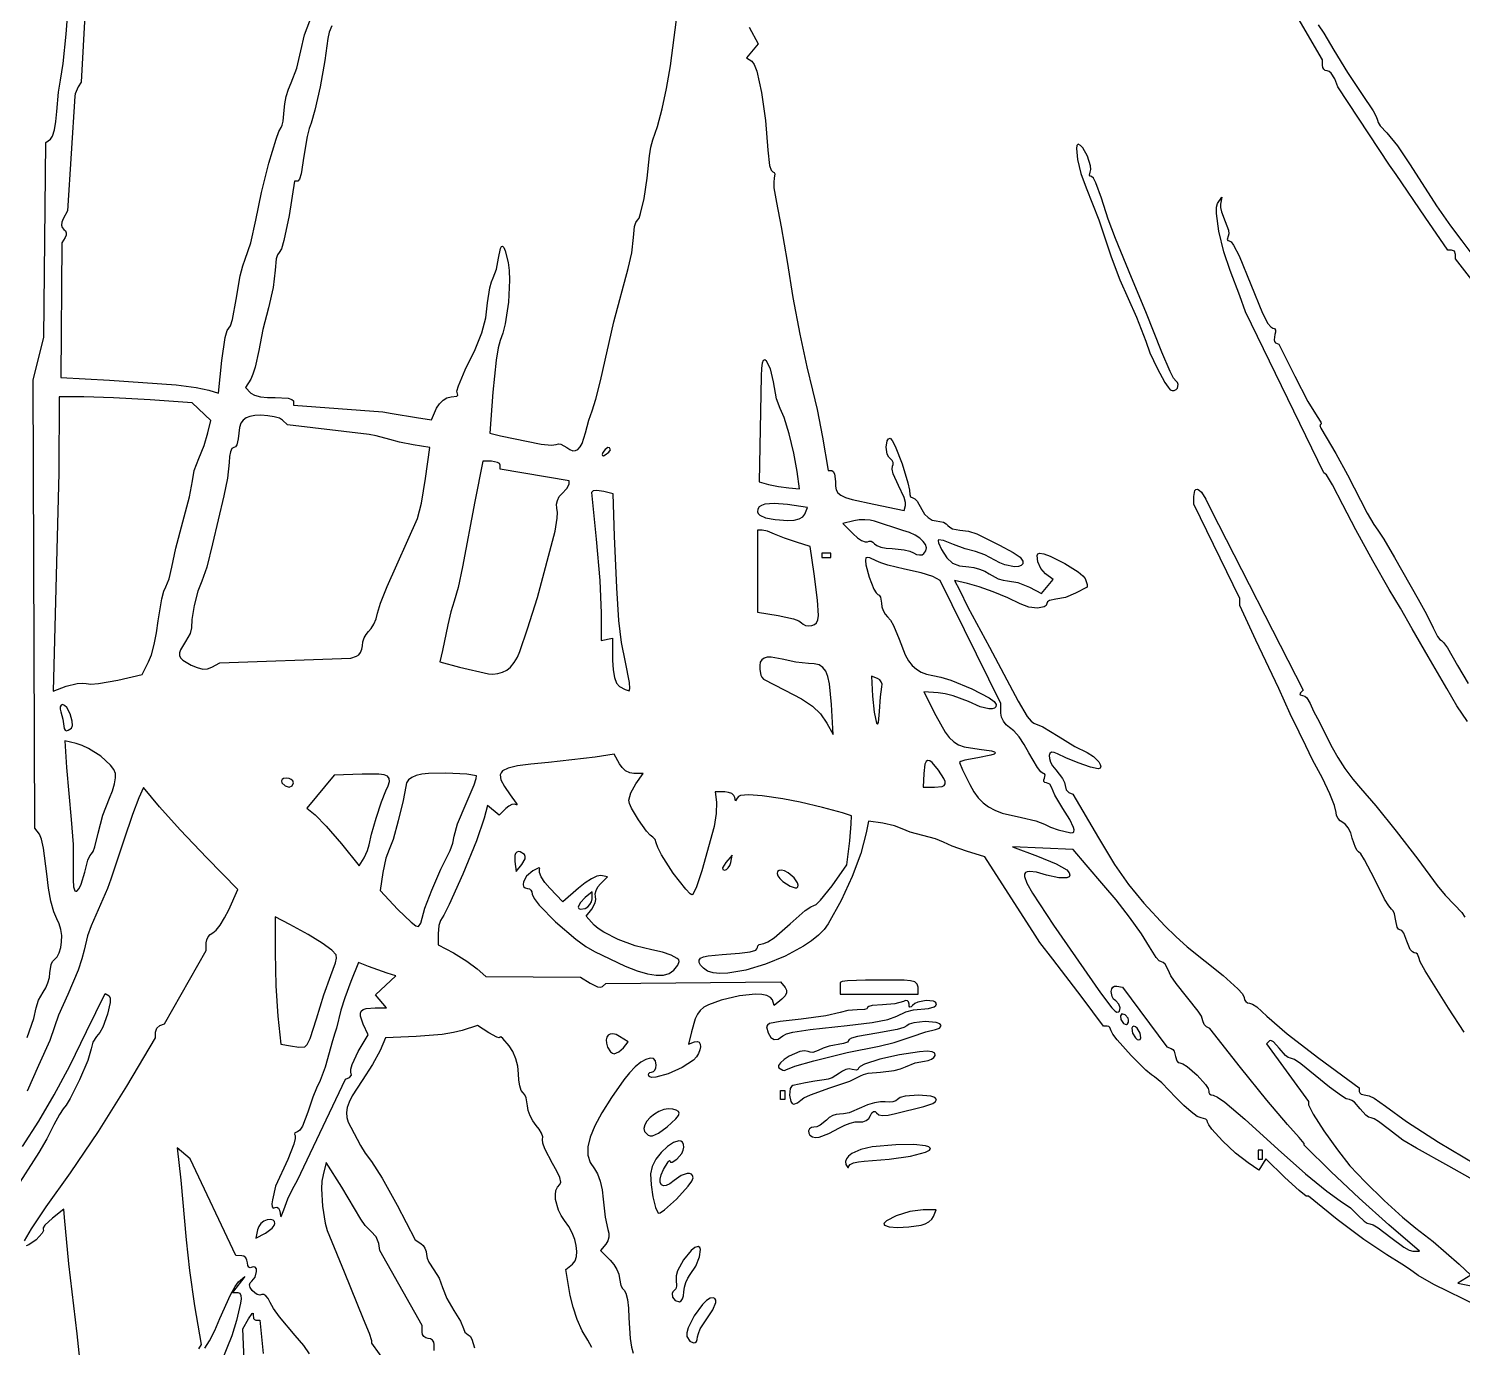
# Model space of a CAD drawing. Extents: x 49.4 to 149.4, y 52.5 to 152.5.
# Drawn here: x 86.07 to 101.08, y 102.34 to 116.15 of the extents above; entities that cross this region are included whole.
import ezdxf

# ---------------------------------------------------------------- set-up
doc = ezdxf.new("R2010")
doc.units = 0
doc.layers.add('LAYER_1', color=7, linetype='CONTINUOUS')

msp = doc.modelspace()

# ---------------------------------------------------------------- linework, layer by layer
at = {"layer": 'LAYER_1'}
for points in [[(86.677, 116.732), (86.614, 115.586), (86.584, 115.538), (86.551, 115.466), (86.547, 115.442), (86.471, 114.239), (86.427, 114.158), (86.412, 114.122), (86.408, 114.09), (86.415, 114.065), (86.433, 114.046), (86.449, 114.03), (86.457, 114.009), (86.457, 113.985), (86.448, 113.961), (86.414, 113.906), (86.403, 112.495), (86.91, 112.467), (87.61, 112.417), (87.818, 112.391), (87.953, 112.362), (88.054, 112.332), (88.088, 112.672), (88.124, 112.913), (88.144, 112.986), (88.162, 113.013), (88.18, 113.036), (88.201, 113.101), (88.237, 113.313), (88.279, 113.561), (88.306, 113.664), (88.333, 113.734), (88.391, 113.904), (88.444, 114.143), (88.504, 114.433), (88.581, 114.739), (88.655, 114.989), (88.686, 115.071), (88.708, 115.112), (88.721, 115.137), (88.731, 115.179), (88.741, 115.293), (88.747, 115.362), (88.763, 115.439), (88.786, 115.515), (88.814, 115.58), (88.874, 115.736), (88.916, 115.917), (88.954, 116.082), (89.008, 116.231)], [(101.74, 112.796), (101.006, 113.737), (101.006, 113.784), (100.994, 113.817), (100.965, 113.83), (100.924, 113.83), (100.689, 114.174), (100.384, 114.619), (100.315, 114.72), (99.773, 115.538), (99.742, 115.622), (99.705, 115.682), (99.683, 115.7), (99.661, 115.706), (99.642, 115.711), (99.626, 115.723), (99.615, 115.742), (99.611, 115.764), (99.611, 115.822), (99.077, 116.74)], [(86.05, 105.583), (86.118, 105.781), (86.145, 105.895), (86.167, 105.973), (86.217, 106.059), (86.245, 106.104), (86.267, 106.157), (86.282, 106.212), (86.288, 106.261), (86.301, 106.346), (86.315, 106.378), (86.332, 106.397), (86.363, 106.426), (86.386, 106.47), (86.402, 106.525), (86.41, 106.586), (86.411, 106.651), (86.403, 106.714), (86.386, 106.773), (86.361, 106.824), (86.328, 106.898), (86.297, 107.01), (86.272, 107.147), (86.255, 107.296), (86.22, 107.564), (86.199, 107.66), (86.177, 107.712), (86.128, 107.775), (86.112, 112.471), (86.224, 112.912), (86.244, 114.957), (86.294, 114.989), (86.315, 115.021), (86.334, 115.087), (86.349, 115.176), (86.359, 115.279), (86.376, 115.483), (86.398, 115.61), (86.427, 115.783), (86.459, 116.089), (86.483, 116.413)], [(89.24, 116.178), (89.212, 116.113), (89.196, 116.044), (89.165, 115.815), (89.116, 115.54), (89.063, 115.296), (89.022, 115.159), (89.001, 115.104), (88.98, 115.02), (88.947, 114.811), (88.918, 114.628), (88.901, 114.572), (88.885, 114.552), (88.85, 114.552), (88.792, 114.192), (88.738, 113.93), (88.711, 113.843), (88.689, 113.804), (88.672, 113.781), (88.658, 113.739), (88.645, 113.62), (88.624, 113.439), (88.576, 113.226), (88.518, 112.997), (88.476, 112.778), (88.438, 112.604), (88.414, 112.53), (88.39, 112.479), (88.335, 112.39), (88.393, 112.331), (88.431, 112.309), (88.491, 112.293), (88.565, 112.284), (88.645, 112.284), (88.781, 112.278), (88.822, 112.266), (88.837, 112.25), (88.837, 112.204), (89.775, 112.135), (89.871, 112.118), (90.125, 112.077), (90.283, 112.052), (90.337, 112.172), (90.366, 112.22), (90.404, 112.258), (90.445, 112.282), (90.488, 112.291), (90.547, 112.3), (90.558, 112.31), (90.554, 112.322), (90.55, 112.352), (90.565, 112.409), (90.637, 112.575), (90.741, 112.789), (90.81, 112.964), (90.851, 113.12), (90.871, 113.277), (90.893, 113.434), (90.91, 113.497), (90.928, 113.54), (90.963, 113.629), (90.986, 113.744), (91.005, 113.845), (91.016, 113.867), (91.028, 113.871), (91.041, 113.856), (91.055, 113.822), (91.086, 113.698), (91.097, 113.615), (91.101, 113.514), (91.088, 113.284), (91.054, 113.057), (91.03, 112.959), (91.002, 112.881), (90.982, 112.805), (90.96, 112.678), (90.924, 112.342), (90.893, 111.911), (91.007, 111.885), (91.433, 111.797), (91.54, 111.786), (91.59, 111.793), (91.612, 111.799), (91.639, 111.795), (91.699, 111.762), (91.732, 111.739), (91.763, 111.728), (91.791, 111.729), (91.816, 111.742), (91.839, 111.767), (91.86, 111.805), (91.894, 111.917), (91.929, 112.048), (91.965, 112.145), (92.005, 112.268), (92.051, 112.46), (92.194, 113.077), (92.344, 113.638), (92.381, 113.802), (92.397, 113.96), (92.41, 114.076), (92.424, 114.118), (92.441, 114.141), (92.457, 114.164), (92.473, 114.212), (92.509, 114.369), (92.541, 114.581), (92.565, 114.816), (92.579, 114.906), (92.602, 114.985), (92.65, 115.125), (92.698, 115.308), (92.744, 115.522), (92.785, 115.757), (92.849, 116.245)], [(93.609, 116.163), (93.702, 115.989), (93.581, 115.843), (93.639, 115.808), (93.663, 115.773), (93.688, 115.703), (93.737, 115.479), (93.78, 115.186), (93.805, 114.877), (93.824, 114.715), (93.84, 114.666), (93.857, 114.648), (93.871, 114.643), (93.878, 114.629), (93.872, 114.582), (93.866, 114.541), (93.868, 114.48), (93.894, 114.329), (93.946, 114.071), (94.006, 113.71), (94.068, 113.334), (94.14, 112.947), (94.213, 112.605), (94.274, 112.363), (94.322, 112.159), (94.377, 111.87), (94.436, 111.522), (94.475, 111.522), (94.489, 111.512), (94.502, 111.487), (94.513, 111.404), (94.514, 111.355), (94.521, 111.317), (94.538, 111.286), (94.569, 111.261), (94.618, 111.239), (94.689, 111.218), (94.915, 111.167), (95.231, 111.101), (95.248, 111.154), (95.248, 111.187), (95.234, 111.238), (95.174, 111.363), (95.118, 111.486), (95.107, 111.535), (95.111, 111.565), (95.118, 111.585), (95.117, 111.606), (95.108, 111.626), (95.091, 111.641), (95.071, 111.662), (95.056, 111.691), (95.043, 111.764), (95.053, 111.83), (95.067, 111.851), (95.087, 111.858), (95.108, 111.836), (95.139, 111.777), (95.211, 111.592), (95.272, 111.392), (95.289, 111.316), (95.291, 111.269), (95.297, 111.244), (95.323, 111.233), (95.343, 111.224), (95.367, 111.198), (95.418, 111.113), (95.447, 111.065), (95.484, 111.027), (95.526, 111.002), (95.567, 110.993), (95.643, 110.978), (95.672, 110.963), (95.691, 110.944), (95.71, 110.926), (95.74, 110.91), (95.815, 110.896), (95.906, 110.885), (95.993, 110.856), (96.231, 110.739), (96.374, 110.663), (96.446, 110.612), (96.474, 110.572), (96.474, 110.545), (96.458, 110.526), (96.428, 110.515), (96.387, 110.513), (96.287, 110.532), (96.233, 110.553), (96.181, 110.582), (96.077, 110.638), (95.978, 110.671), (95.872, 110.7), (95.748, 110.745), (95.643, 110.786), (95.593, 110.793), (95.587, 110.783), (95.591, 110.763), (95.625, 110.692), (95.679, 110.605), (95.738, 110.55), (95.811, 110.521), (95.908, 110.511), (95.962, 110.504), (96.02, 110.488), (96.076, 110.465), (96.121, 110.438), (96.216, 110.388), (96.268, 110.373), (96.314, 110.367), (96.422, 110.347), (96.543, 110.299), (96.672, 110.231), (96.794, 110.378), (96.712, 110.438), (96.664, 110.494), (96.633, 110.566), (96.625, 110.629), (96.633, 110.649), (96.649, 110.656), (96.696, 110.647), (96.76, 110.623), (96.914, 110.547), (97.056, 110.459), (97.104, 110.419), (97.129, 110.389), (97.147, 110.328), (97.147, 110.3), (97.027, 110.235), (96.922, 110.192), (96.822, 110.175), (96.754, 110.161), (96.733, 110.145), (96.725, 110.127), (96.718, 110.107), (96.698, 110.092), (96.629, 110.08), (96.538, 110.09), (96.448, 110.123), (96.317, 110.186), (96.165, 110.249), (96.017, 110.303), (95.895, 110.338), (95.761, 110.37), (95.81, 110.272), (95.9, 110.091), (96.125, 109.67), (96.425, 109.105), (96.522, 108.943), (96.562, 108.894), (96.591, 108.876), (96.686, 108.835), (96.846, 108.737), (97.021, 108.629), (97.149, 108.566), (97.216, 108.527), (97.269, 108.47), (97.285, 108.441), (97.291, 108.418), (97.285, 108.402), (97.265, 108.396), (97.185, 108.415), (97.056, 108.459), (96.924, 108.511), (96.837, 108.553), (96.802, 108.569), (96.776, 108.57), (96.759, 108.558), (96.752, 108.535), (96.753, 108.504), (96.765, 108.467), (96.787, 108.427), (96.819, 108.387), (96.889, 108.295), (96.91, 108.253), (96.918, 108.222), (96.93, 108.175), (96.958, 108.147), (96.999, 108.131), (97.267, 107.673), (97.435, 107.395), (97.581, 107.185), (97.743, 106.988), (97.963, 106.753), (98.077, 106.639), (98.195, 106.532), (98.572, 106.231), (98.727, 106.094), (98.774, 106.039), (98.792, 106.002), (98.797, 105.979), (98.81, 105.96), (98.828, 105.947), (98.85, 105.942), (98.881, 105.931), (98.926, 105.903), (99.03, 105.808), (99.242, 105.622), (99.575, 105.365), (99.996, 105.056), (99.996, 105.018), (100.002, 105.003), (100.016, 104.991), (100.065, 104.98), (100.102, 104.971), (100.154, 104.946), (100.272, 104.863), (100.491, 104.704), (100.829, 104.488), (101.215, 104.257)], [(99.566, 116.187), (99.625, 116.1), (99.731, 115.923), (99.876, 115.688), (100.029, 115.46), (100.142, 115.289), (100.176, 115.227), (100.189, 115.191), (100.196, 115.166), (100.217, 115.132), (100.286, 115.056), (100.398, 114.922), (100.529, 114.723), (100.805, 114.294), (100.953, 114.082), (101.07, 113.927), (101.27, 113.662)], [(101.132, 108.891), (101.021, 109.056), (100.914, 109.237), (100.718, 109.574), (100.552, 109.862), (100.43, 110.079), (100.31, 110.276), (100.139, 110.576), (99.962, 110.899), (99.826, 111.161), (99.718, 111.372), (99.655, 111.474), (99.626, 111.498), (98.808, 113.181), (98.748, 113.349), (98.646, 113.614), (98.579, 113.81), (98.528, 114.027), (98.502, 114.213), (98.503, 114.279), (98.513, 114.318), (98.557, 114.384), (98.545, 114.311), (98.545, 114.275), (98.554, 114.228), (98.594, 114.13), (98.628, 114.039), (98.631, 114.001), (98.625, 113.974), (98.616, 113.94), (98.622, 113.93), (98.635, 113.927), (98.655, 113.914), (98.682, 113.881), (98.739, 113.77), (98.864, 113.47), (98.985, 113.169), (99.042, 113.059), (99.07, 113.025), (99.093, 113.013), (99.11, 113.007), (99.119, 112.992), (99.121, 112.97), (99.114, 112.944), (99.105, 112.89), (99.11, 112.871), (99.121, 112.859), (99.155, 112.844), (99.322, 112.508), (99.46, 112.245), (99.558, 112.087), (99.596, 112.027), (99.6, 112.009), (99.592, 112.003), (99.585, 111.992), (99.594, 111.964), (99.65, 111.87), (99.754, 111.699), (99.873, 111.474), (100.079, 111.075), (100.15, 110.954), (100.193, 110.896), (100.255, 110.802), (100.366, 110.608), (100.615, 110.175), (100.703, 110.017), (100.771, 109.874), (100.818, 109.781), (100.84, 109.752), (100.857, 109.742), (100.88, 109.721), (100.921, 109.664), (101.028, 109.477), (101.138, 109.291)], [(101.095, 105.638), (100.933, 105.891), (100.686, 106.28), (100.636, 106.374), (100.622, 106.422), (100.608, 106.457), (100.593, 106.467), (100.574, 106.471), (100.554, 106.481), (100.532, 106.506), (100.497, 106.591), (100.463, 106.676), (100.443, 106.702), (100.424, 106.712), (100.407, 106.719), (100.394, 106.739), (100.381, 106.805), (100.367, 106.879), (100.352, 106.909), (100.334, 106.927), (100.306, 106.961), (100.263, 107.032), (100.156, 107.243), (100.053, 107.445), (100.014, 107.507), (99.99, 107.529), (99.974, 107.54), (99.957, 107.571), (99.925, 107.67), (99.908, 107.726), (99.883, 107.777), (99.854, 107.815), (99.825, 107.836), (99.798, 107.853), (99.776, 107.878), (99.761, 107.908), (99.756, 107.939), (99.739, 108.014), (99.689, 108.136), (99.611, 108.297), (99.507, 108.491), (99.439, 108.636), (99.367, 108.78), (99.273, 108.972), (99.156, 109.237), (98.916, 109.745), (98.746, 110.108), (98.746, 110.182), (98.265, 111.169), (98.265, 111.249), (98.275, 111.31), (98.288, 111.323), (98.304, 111.325), (98.323, 111.315), (98.344, 111.295), (98.39, 111.221), (98.443, 111.113), (99.411, 109.221), (99.383, 109.193), (99.376, 109.182), (99.378, 109.173), (99.405, 109.165), (99.427, 109.158), (99.449, 109.14), (99.484, 109.081), (99.518, 109), (99.559, 108.924), (99.714, 108.621), (99.772, 108.516), (99.846, 108.4), (99.93, 108.288), (100.011, 108.193), (100.172, 108.009), (100.385, 107.745), (100.612, 107.451), (100.814, 107.175), (100.897, 107.073), (100.994, 106.971), (101.071, 106.891), (101.103, 106.843)], [(101.235, 102.772), (100.778, 102.997), (100.614, 103.09), (100.525, 103.155), (100.445, 103.21), (100.285, 103.307), (100.044, 103.468), (99.768, 103.678), (99.467, 103.922), (99.443, 103.922), (99.367, 103.979), (99.219, 104.116), (99.018, 104.311), (98.946, 104.194), (98.834, 104.269), (98.703, 104.372), (98.564, 104.502), (98.454, 104.623), (98.421, 104.668), (98.409, 104.697), (98.404, 104.714), (98.39, 104.727), (98.343, 104.74), (98.302, 104.757), (98.238, 104.803), (98.16, 104.872), (98.077, 104.956), (97.929, 105.109), (97.854, 105.172), (97.821, 105.191), (97.763, 105.241), (97.609, 105.394), (97.463, 105.557), (97.417, 105.618), (97.399, 105.652), (97.387, 105.687), (97.374, 105.698), (97.358, 105.702), (97.318, 105.702), (97.097, 106.002), (96.789, 106.402), (96.653, 106.577), (96.605, 106.654), (96.076, 107.474), (95.884, 107.534), (95.734, 107.587), (95.643, 107.629), (95.56, 107.663), (95.427, 107.698), (95.294, 107.733), (95.21, 107.769), (95.132, 107.801), (95.01, 107.827), (94.858, 107.848), (94.834, 107.725), (94.778, 107.51), (94.688, 107.268), (94.572, 107.016), (94.438, 106.773), (94.394, 106.713), (94.334, 106.653), (94.262, 106.595), (94.178, 106.539), (93.988, 106.436), (93.781, 106.351), (93.575, 106.289), (93.386, 106.257), (93.303, 106.254), (93.232, 106.261), (93.173, 106.279), (93.13, 106.308), (93.101, 106.341), (93.086, 106.37), (93.086, 106.393), (93.101, 106.412), (93.132, 106.428), (93.179, 106.439), (93.325, 106.453), (93.508, 106.465), (93.621, 106.479), (93.679, 106.499), (93.691, 106.512), (93.695, 106.527), (93.7, 106.543), (93.715, 106.556), (93.762, 106.567), (93.804, 106.583), (93.87, 106.627), (94.038, 106.772), (94.197, 106.912), (94.254, 106.952), (94.285, 106.964), (94.312, 106.976), (94.357, 107.02), (94.478, 107.171), (94.633, 107.391), (94.662, 107.641), (94.679, 107.821), (94.681, 107.903), (94.586, 107.936), (94.378, 107.992), (94.143, 108.048), (93.963, 108.084), (93.745, 108.115), (93.602, 108.125), (93.519, 108.116), (93.497, 108.105), (93.484, 108.088), (93.467, 108.063), (93.459, 108.095), (93.449, 108.118), (93.427, 108.137), (93.394, 108.15), (93.355, 108.155), (93.255, 108.155), (93.266, 108.046), (93.264, 107.928), (93.242, 107.794), (93.113, 107.33), (93.057, 107.162), (93.019, 107.079), (93.009, 107.078), (92.993, 107.088), (92.945, 107.135), (92.815, 107.303), (92.692, 107.495), (92.652, 107.572), (92.637, 107.622), (92.626, 107.658), (92.601, 107.682), (92.572, 107.703), (92.536, 107.744), (92.452, 107.861), (92.379, 107.985), (92.357, 108.035), (92.348, 108.07), (92.37, 108.146), (92.423, 108.24), (92.498, 108.347), (92.401, 108.347), (92.359, 108.355), (92.316, 108.377), (92.278, 108.409), (92.25, 108.448), (92.196, 108.549), (91.996, 108.518), (91.507, 108.463), (91.324, 108.447), (91.185, 108.428), (91.087, 108.405), (91.028, 108.374), (91.011, 108.355), (91.003, 108.333), (91.01, 108.28), (91.046, 108.211), (91.107, 108.125), (91.17, 108.037), (91.18, 108.018), (91.173, 108.02), (91.153, 108.028), (91.125, 108.023), (91.094, 108.007), (91.063, 107.982), (90.991, 107.911), (90.868, 108.013), (90.835, 107.879), (90.753, 107.641), (90.611, 107.295), (90.467, 106.974), (90.411, 106.863), (90.376, 106.808), (90.36, 106.757), (90.353, 106.669), (90.354, 106.554), (90.514, 106.468), (90.652, 106.384), (90.762, 106.302), (90.852, 106.221), (91.843, 106.216), (91.943, 106.151), (92.023, 106.115), (92.055, 106.111), (92.075, 106.118), (92.107, 106.15), (93.939, 106.165), (93.986, 106.108), (94.002, 106.079), (94.002, 106.049), (93.985, 106.018), (93.953, 105.985), (93.872, 105.918), (93.852, 105.978), (93.832, 106.003), (93.795, 106.021), (93.741, 106.032), (93.675, 106.035), (93.509, 106.019), (93.317, 105.974), (93.184, 105.926), (93.136, 105.899), (93.098, 105.867), (93.068, 105.827), (93.044, 105.778), (93.004, 105.643), (92.973, 105.512), (93.037, 105.537), (93.067, 105.542), (93.087, 105.533), (93.098, 105.513), (93.1, 105.485), (93.094, 105.452), (93.08, 105.415), (93.057, 105.379), (93.026, 105.346), (92.907, 105.267), (92.761, 105.202), (92.632, 105.166), (92.587, 105.164), (92.563, 105.175), (92.556, 105.193), (92.558, 105.207), (92.569, 105.217), (92.586, 105.221), (92.606, 105.226), (92.622, 105.242), (92.633, 105.265), (92.637, 105.293), (92.629, 105.338), (92.606, 105.362), (92.571, 105.367), (92.527, 105.354), (92.475, 105.323), (92.417, 105.276), (92.357, 105.214), (92.296, 105.138), (92.168, 104.954), (92.066, 104.795), (91.992, 104.657), (91.943, 104.539), (91.92, 104.438), (91.92, 104.35), (91.945, 104.274), (91.991, 104.207), (92.022, 104.156), (92.049, 104.079), (92.069, 103.987), (92.081, 103.89), (92.102, 103.701), (92.131, 103.573), (92.141, 103.534), (92.14, 103.493), (92.13, 103.453), (92.11, 103.419), (92.053, 103.351), (92.153, 103.252), (92.191, 103.206), (92.223, 103.154), (92.244, 103.103), (92.252, 103.059), (92.266, 102.984), (92.282, 102.955), (92.3, 102.936), (92.319, 102.904), (92.334, 102.839), (92.345, 102.75), (92.348, 102.647), (92.362, 102.431), (92.376, 102.34), (92.393, 102.277)], [(86.023, 103.455), (86.094, 103.58), (86.248, 103.808), (86.504, 104.167), (86.796, 104.599), (87.094, 105.074), (87.394, 105.581), (87.394, 105.637), (87.408, 105.682), (87.44, 105.71), (87.487, 105.726), (87.923, 106.493), (87.923, 106.573), (87.929, 106.606), (87.944, 106.638), (87.966, 106.663), (87.993, 106.68), (88.028, 106.707), (88.071, 106.761), (88.117, 106.835), (88.16, 106.919), (88.256, 107.132), (87.931, 107.463), (87.651, 107.757), (87.435, 107.998), (87.266, 108.202), (87.217, 108.094), (87.151, 107.919), (87.061, 107.65), (86.925, 107.241), (86.89, 107.145), (86.719, 106.754), (86.681, 106.646), (86.646, 106.497), (86.622, 106.405), (86.582, 106.287), (86.474, 106.033), (86.377, 105.816), (86.336, 105.694), (86.287, 105.553), (86.168, 105.29), (86.049, 105.02)], [(86.001, 104.442), (86.171, 104.708), (86.332, 104.982), (86.495, 105.287), (86.672, 105.644), (86.865, 106.044), (86.908, 106.018), (86.92, 105.994), (86.92, 105.951), (86.892, 105.826), (86.84, 105.692), (86.809, 105.635), (86.777, 105.594), (86.737, 105.533), (86.721, 105.464), (86.683, 105.343), (86.596, 105.141), (86.498, 104.944), (86.457, 104.874), (86.428, 104.836), (86.388, 104.776), (86.329, 104.667), (86.254, 104.522), (86.171, 104.377), (85.915, 103.982)], [(91.963, 102.336), (91.919, 102.412), (91.861, 102.511), (91.808, 102.63), (91.765, 102.757), (91.736, 102.881), (91.69, 103.153), (91.759, 103.21), (91.786, 103.244), (91.801, 103.289), (91.805, 103.343), (91.799, 103.404), (91.783, 103.469), (91.756, 103.536), (91.72, 103.603), (91.675, 103.668), (91.641, 103.719), (91.613, 103.774), (91.583, 103.885), (91.58, 103.936), (91.586, 103.981), (91.601, 104.017), (91.626, 104.042), (91.636, 104.068), (91.626, 104.117), (91.597, 104.184), (91.551, 104.264), (91.47, 104.417), (91.45, 104.477), (91.447, 104.514), (91.448, 104.543), (91.435, 104.581), (91.411, 104.622), (91.378, 104.663), (91.344, 104.709), (91.316, 104.762), (91.297, 104.817), (91.29, 104.866), (91.276, 104.951), (91.261, 104.984), (91.242, 105.004), (91.223, 105.029), (91.208, 105.075), (91.198, 105.135), (91.194, 105.204), (91.187, 105.281), (91.167, 105.36), (91.136, 105.435), (91.098, 105.496), (91.03, 105.573), (91.009, 105.589), (91.002, 105.587), (90.992, 105.581), (90.967, 105.587), (90.883, 105.633), (90.765, 105.71), (90.603, 105.657), (90.515, 105.635), (90.395, 105.616), (90.121, 105.592), (89.801, 105.581), (89.745, 105.447), (89.667, 105.299), (89.558, 105.131), (89.453, 104.972), (89.42, 104.907), (89.401, 104.849), (89.393, 104.796), (89.397, 104.745), (89.412, 104.695), (89.438, 104.643), (89.54, 104.451), (89.587, 104.372), (89.655, 104.283), (89.768, 104.109), (89.925, 103.826), (90.112, 103.465), (90.172, 103.426), (90.195, 103.405), (90.214, 103.376), (90.227, 103.343), (90.232, 103.31), (90.238, 103.273), (90.254, 103.231), (90.306, 103.151), (90.364, 103.063), (90.399, 102.965), (90.442, 102.851), (90.518, 102.723), (90.588, 102.611), (90.617, 102.536), (90.632, 102.496), (90.667, 102.47), (90.688, 102.454), (90.707, 102.423), (90.733, 102.334)], [(101.271, 104.046), (100.934, 104.235), (100.598, 104.423), (100.455, 104.509), (100.313, 104.617), (100.199, 104.704), (100.152, 104.73), (100.121, 104.74), (100.095, 104.747), (100.065, 104.768), (100.007, 104.836), (99.949, 104.904), (99.919, 104.924), (99.894, 104.932), (99.861, 104.942), (99.811, 104.971), (99.685, 105.064), (99.387, 105.308), (99.318, 105.353), (99.277, 105.365), (99.254, 105.373), (99.224, 105.396), (99.158, 105.47), (99.098, 105.536), (99.073, 105.55), (99.056, 105.547), (99.027, 105.518), (99.467, 104.913), (99.467, 104.877), (99.514, 104.78), (99.627, 104.604), (99.769, 104.405), (99.899, 104.24), (100.059, 104.07), (100.258, 103.875), (100.45, 103.7), (100.589, 103.587), (100.773, 103.445), (101.042, 103.208), (101.166, 103.095), (101.03, 103.011), (101.187, 102.979)], [(89.007, 102.27), (88.945, 102.357), (88.856, 102.462), (88.691, 102.659), (88.63, 102.745), (88.595, 102.806), (88.574, 102.848), (88.55, 102.877), (88.526, 102.893), (88.506, 102.891), (88.485, 102.886), (88.459, 102.892), (88.432, 102.908), (88.407, 102.932), (88.386, 102.964), (88.377, 102.991), (88.383, 103.013), (88.402, 103.031), (88.438, 103.074), (88.452, 103.134), (88.449, 103.16), (88.438, 103.176), (88.423, 103.182), (88.404, 103.176), (88.386, 103.171), (88.37, 103.177), (88.36, 103.195), (88.356, 103.222), (88.351, 103.251), (88.338, 103.275), (88.319, 103.292), (88.296, 103.298), (88.236, 103.3), (87.755, 104.313), (87.619, 104.427), (87.657, 104.09), (87.714, 103.465), (87.748, 103.142), (87.802, 102.772), (87.872, 102.369), (87.843, 102.321)], [(90.312, 102.306), (90.312, 102.369), (90.307, 102.393), (90.293, 102.412), (90.273, 102.426), (90.248, 102.431), (90.223, 102.436), (90.203, 102.45), (90.189, 102.472), (90.184, 102.498), (90.184, 102.565), (89.742, 103.351), (89.73, 103.427), (89.702, 103.496), (89.648, 103.556), (89.588, 103.615), (89.543, 103.681), (89.344, 104.014), (89.18, 104.274), (89.147, 104.143), (89.136, 104.078), (89.132, 103.999), (89.142, 103.816), (89.171, 103.637), (89.192, 103.561), (89.215, 103.502), (89.368, 103.128), (89.566, 102.638), (89.629, 102.488), (89.655, 102.41), (89.655, 102.383), (89.895, 102.047)], [(86.645, 101.781), (86.574, 102.479), (86.486, 103.211), (86.439, 103.697), (86.432, 103.785), (86.314, 103.691), (86.236, 103.619), (86.218, 103.591), (86.218, 103.575), (86.219, 103.56), (86.205, 103.533), (86.144, 103.465), (86.067, 103.411), (86.038, 103.401)], [(87.91, 102.328), (87.958, 102.405), (88.013, 102.513), (88.068, 102.641), (88.179, 102.887), (88.228, 102.975), (88.263, 103.023), (88.327, 103.08), (88.2, 102.912), (88.255, 102.912), (88.276, 102.904), (88.287, 102.882), (88.29, 102.847), (88.282, 102.801), (88.24, 102.62), (88.192, 102.46), (88.082, 102.183)], [(88.361, 101.3), (88.307, 102.532), (88.368, 102.635), (88.407, 102.691), (88.416, 102.695), (88.416, 102.681), (88.42, 102.64), (88.43, 102.628), (88.445, 102.623), (88.486, 102.623), (88.52, 102.274)]]:
    msp.add_lwpolyline(points, dxfattribs=at)
for points in [[(98.094, 112.383), (98.101, 112.423), (98.093, 112.442), (98.079, 112.455), (98.054, 112.488), (98.018, 112.556), (97.931, 112.759), (97.762, 113.181), (97.613, 113.542), (97.445, 113.951), (97.369, 114.154), (97.299, 114.372), (97.241, 114.533), (97.214, 114.582), (97.193, 114.6), (97.18, 114.604), (97.173, 114.613), (97.18, 114.644), (97.187, 114.672), (97.182, 114.713), (97.151, 114.811), (97.103, 114.899), (97.078, 114.926), (97.056, 114.937), (97.042, 114.925), (97.036, 114.892), (97.047, 114.779), (97.083, 114.631), (97.138, 114.48), (97.269, 114.145), (97.401, 113.758), (97.491, 113.518), (97.666, 113.128), (97.763, 112.877), (97.806, 112.754), (97.882, 112.591), (97.962, 112.443), (97.996, 112.392), (98.019, 112.366), (98.04, 112.359), (98.06, 112.36), (98.079, 112.368)], [(93.713, 111.401), (93.812, 111.375), (93.916, 111.354), (94.024, 111.339), (94.137, 111.33), (94.111, 111.51), (94.076, 111.704), (94.027, 111.905), (93.976, 112.075), (93.933, 112.171), (93.897, 112.272), (93.863, 112.448), (93.831, 112.587), (93.792, 112.667), (93.773, 112.68), (93.757, 112.673), (93.746, 112.644), (93.739, 112.592), (93.736, 112.508)], [(86.382, 111.498), (86.323, 109.21), (86.456, 109.261), (86.573, 109.29), (86.626, 109.294), (86.667, 109.289), (86.717, 109.284), (86.797, 109.29), (86.999, 109.325), (87.252, 109.384), (87.321, 109.516), (87.35, 109.591), (87.379, 109.697), (87.404, 109.821), (87.422, 109.948), (87.458, 110.176), (87.48, 110.258), (87.5, 110.304), (87.537, 110.387), (87.563, 110.507), (87.605, 110.707), (87.68, 110.984), (87.75, 111.246), (87.779, 111.411), (87.799, 111.52), (87.846, 111.647), (87.901, 111.783), (87.942, 111.916), (87.972, 112.046), (87.776, 112.229), (87.337, 112.26), (86.952, 112.282), (86.641, 112.291), (86.384, 112.291)], [(87.767, 109.483), (87.83, 109.456), (87.887, 109.442), (87.938, 109.444), (87.983, 109.46), (88.068, 109.505), (89.438, 109.556), (89.499, 109.575), (89.522, 109.59), (89.541, 109.616), (89.554, 109.649), (89.559, 109.686), (89.564, 109.726), (89.578, 109.767), (89.599, 109.805), (89.625, 109.833), (89.653, 109.866), (89.68, 109.912), (89.703, 109.968), (89.719, 110.025), (89.749, 110.133), (89.818, 110.307), (90.137, 111.017), (90.18, 111.18), (90.222, 111.437), (90.264, 111.761), (90.091, 111.789), (89.949, 111.817), (89.847, 111.845), (89.703, 111.885), (89.631, 111.899), (88.774, 111.998), (88.724, 112.049), (88.69, 112.068), (88.636, 112.084), (88.569, 112.095), (88.496, 112.099), (88.434, 112.096), (88.382, 112.087), (88.341, 112.071), (88.31, 112.047), (88.287, 112.015), (88.271, 111.972), (88.26, 111.854), (88.246, 111.789), (88.231, 111.769), (88.212, 111.762), (88.193, 111.75), (88.178, 111.716), (88.167, 111.666), (88.163, 111.606), (88.147, 111.439), (88.11, 111.257), (87.991, 110.752), (87.93, 110.508), (87.879, 110.361), (87.838, 110.257), (87.799, 110.107), (87.773, 109.962), (87.77, 109.872), (87.756, 109.814), (87.708, 109.729), (87.654, 109.642), (87.643, 109.61), (87.643, 109.583), (87.655, 109.559), (87.679, 109.536)], [(92.078, 111.708), (92.07, 111.689), (92.072, 111.678), (92.083, 111.676), (92.102, 111.684), (92.14, 111.712), (92.156, 111.738), (92.148, 111.759), (92.128, 111.76), (92.103, 111.742)], [(90.881, 109.39), (90.926, 109.388), (90.977, 109.394), (91.027, 109.408), (91.071, 109.429), (91.111, 109.462), (91.15, 109.51), (91.183, 109.567), (91.207, 109.626), (91.29, 109.862), (91.392, 110.192), (91.577, 110.884), (91.599, 111.02), (91.601, 111.082), (91.595, 111.128), (91.592, 111.167), (91.601, 111.208), (91.62, 111.247), (91.648, 111.278), (91.701, 111.333), (91.723, 111.376), (91.723, 111.412), (91.002, 111.535), (91.002, 111.577), (90.994, 111.593), (90.975, 111.606), (90.911, 111.618), (90.82, 111.618), (90.737, 111.197), (90.609, 110.512), (90.564, 110.296), (90.521, 110.151), (90.485, 110.039), (90.455, 109.904), (90.399, 109.635), (90.37, 109.516), (90.577, 109.462)], [(92.252, 109.26), (92.312, 109.228), (92.354, 109.214), (92.361, 109.237), (92.355, 109.301), (92.313, 109.513), (92.271, 109.718), (92.243, 109.949), (92.222, 110.292), (92.201, 110.833), (92.186, 111.275), (92.089, 111.3), (92.016, 111.313), (91.975, 111.309), (91.959, 111.292), (92.009, 110.801), (92.045, 110.37), (92.06, 110.025), (92.06, 109.742), (92.18, 109.766), (92.18, 109.536), (92.185, 109.433), (92.198, 109.352), (92.221, 109.294)], [(93.779, 111.026), (93.883, 111.009), (94.015, 110.998), (94.079, 111.001), (94.132, 111.013), (94.171, 111.034), (94.193, 111.062), (94.219, 111.132), (94.009, 111.163), (93.872, 111.176), (93.774, 111.168), (93.739, 111.156), (93.715, 111.139), (93.7, 111.117), (93.695, 111.089), (93.702, 111.071), (93.72, 111.053)], [(95.33, 110.657), (95.361, 110.642), (95.392, 110.636), (95.42, 110.639), (95.44, 110.65), (95.46, 110.68), (95.465, 110.712), (95.456, 110.745), (95.432, 110.779), (95.396, 110.811), (95.348, 110.842), (95.289, 110.87), (95.22, 110.894), (94.922, 110.989), (94.875, 111), (94.819, 111.005), (94.761, 111.003), (94.707, 110.995), (94.589, 110.965), (94.697, 110.857), (94.742, 110.817), (94.786, 110.788), (94.823, 110.773), (94.848, 110.775), (94.867, 110.782), (94.887, 110.78), (94.906, 110.77), (94.921, 110.753), (94.945, 110.734), (94.988, 110.718), (95.043, 110.707), (95.105, 110.703), (95.234, 110.689), (95.29, 110.675)], [(94.157, 109.926), (94.174, 109.91), (94.2, 109.899), (94.232, 109.894), (94.265, 109.897), (94.294, 109.907), (94.315, 109.925), (94.329, 109.956), (94.335, 110.003), (94.326, 110.164), (94.29, 110.438), (94.248, 110.726), (94.104, 110.769), (93.978, 110.811), (93.876, 110.854), (93.803, 110.884), (93.744, 110.896), (93.695, 110.896), (93.695, 110.036), (93.912, 110.004), (94.074, 109.968), (94.129, 109.946)], [(94.369, 110.608), (94.465, 110.608), (94.465, 110.656), (94.369, 110.656)], [(96.846, 107.757), (96.978, 107.727), (96.998, 107.728), (97.01, 107.738), (97.012, 107.756), (97.006, 107.783), (96.968, 107.865), (96.894, 107.982), (96.809, 108.12), (96.774, 108.205), (96.759, 108.237), (96.723, 108.251), (96.705, 108.255), (96.695, 108.265), (96.694, 108.28), (96.701, 108.299), (96.71, 108.333), (96.703, 108.343), (96.689, 108.347), (96.664, 108.364), (96.627, 108.411), (96.538, 108.564), (96.489, 108.652), (96.435, 108.731), (96.382, 108.794), (96.337, 108.83), (96.301, 108.857), (96.272, 108.895), (96.252, 108.937), (96.244, 108.98), (96.244, 109.081), (95.611, 110.368), (95.531, 110.41), (95.411, 110.45), (95.236, 110.488), (95.06, 110.528), (94.987, 110.553), (94.938, 110.576), (94.872, 110.606), (94.847, 110.61), (94.831, 110.605), (94.826, 110.58), (94.831, 110.532), (94.866, 110.402), (94.915, 110.278), (94.938, 110.238), (94.958, 110.223), (94.972, 110.216), (94.983, 110.196), (94.994, 110.133), (94.999, 110.093), (95.013, 110.053), (95.033, 110.017), (95.058, 109.989), (95.088, 109.954), (95.12, 109.898), (95.179, 109.755), (95.242, 109.59), (95.278, 109.528), (95.317, 109.478), (95.36, 109.439), (95.41, 109.409), (95.466, 109.388), (95.531, 109.375), (95.618, 109.356), (95.721, 109.324), (95.94, 109.235), (96.121, 109.14), (96.176, 109.1), (96.196, 109.069), (96.191, 109.046), (96.177, 109.031), (96.153, 109.024), (96.12, 109.024), (96.028, 109.047), (95.905, 109.101), (95.746, 109.161), (95.662, 109.182), (95.59, 109.192), (95.437, 109.202), (95.563, 108.955), (95.66, 108.782), (95.705, 108.723), (95.751, 108.679), (95.802, 108.647), (95.861, 108.626), (96.016, 108.602), (96.147, 108.585), (96.179, 108.574), (96.188, 108.563), (96.176, 108.551), (96.141, 108.538), (96.004, 108.513), (95.868, 108.487), (95.827, 108.475), (95.812, 108.464), (95.843, 108.387), (95.92, 108.233), (95.963, 108.157), (96.008, 108.094), (96.058, 108.041), (96.115, 107.998), (96.181, 107.962), (96.259, 107.933), (96.461, 107.887), (96.611, 107.853), (96.701, 107.817), (96.764, 107.784)], [(94.421, 108.876), (94.489, 108.756), (94.472, 109.069), (94.451, 109.286), (94.434, 109.362), (94.411, 109.418), (94.38, 109.458), (94.341, 109.484), (94.291, 109.497), (94.23, 109.501), (94.097, 109.514), (93.954, 109.544), (93.841, 109.566), (93.799, 109.565), (93.765, 109.556), (93.741, 109.538), (93.726, 109.513), (93.72, 109.479), (93.722, 109.437), (93.733, 109.376), (93.742, 109.356), (93.759, 109.337), (93.984, 109.22), (94.156, 109.131), (94.274, 109.054), (94.356, 108.974)], [(94.943, 108.876), (94.954, 108.863), (94.963, 108.882), (94.975, 108.996), (94.984, 109.152), (94.999, 109.255), (95.001, 109.282), (94.993, 109.309), (94.977, 109.33), (94.954, 109.344), (94.89, 109.368), (94.902, 109.158), (94.919, 108.989)], [(86.432, 108.844), (86.436, 108.818), (86.446, 108.801), (86.462, 108.795), (86.48, 108.8), (86.512, 108.823), (86.525, 108.851), (86.52, 108.896), (86.499, 108.972), (86.464, 109.04), (86.442, 109.061), (86.421, 109.069), (86.405, 109.063), (86.396, 109.046), (86.395, 109.022), (86.403, 108.992), (86.424, 108.918)], [(86.531, 107.344), (86.53, 107.235), (86.536, 107.16), (86.55, 107.12), (86.56, 107.114), (86.571, 107.117), (86.593, 107.142), (86.615, 107.188), (86.652, 107.315), (86.686, 107.44), (86.705, 107.484), (86.722, 107.506), (86.74, 107.53), (86.759, 107.579), (86.793, 107.722), (86.841, 107.91), (86.911, 108.09), (86.942, 108.165), (86.965, 108.239), (86.976, 108.303), (86.975, 108.349), (86.956, 108.39), (86.922, 108.435), (86.819, 108.528), (86.691, 108.61), (86.625, 108.641), (86.563, 108.661), (86.443, 108.691), (86.462, 108.411), (86.511, 107.866), (86.53, 107.604)], [(95.437, 108.347), (95.433, 108.203), (95.55, 108.203), (95.629, 108.211), (95.651, 108.222), (95.661, 108.239), (95.66, 108.263), (95.648, 108.294), (95.592, 108.384), (95.526, 108.464), (95.5, 108.482), (95.478, 108.485), (95.462, 108.473), (95.449, 108.446)], [(88.717, 108.251), (88.751, 108.217), (88.792, 108.203), (88.824, 108.217), (88.837, 108.251), (88.831, 108.27), (88.815, 108.285), (88.791, 108.295), (88.762, 108.299), (88.735, 108.295), (88.718, 108.285), (88.711, 108.27)], [(89.339, 107.61), (89.527, 107.379), (89.577, 107.466), (89.614, 107.542), (89.631, 107.602), (89.654, 107.712), (89.702, 107.881), (89.758, 108.052), (89.804, 108.166), (89.829, 108.22), (89.842, 108.263), (89.841, 108.296), (89.823, 108.319), (89.787, 108.333), (89.732, 108.341), (89.556, 108.342), (89.264, 108.331), (88.978, 107.986), (89.064, 107.914), (89.181, 107.795)], [(89.747, 107.121), (89.929, 106.923), (90.069, 106.789), (90.119, 106.753), (90.148, 106.745), (90.173, 106.78), (90.184, 106.833), (90.213, 106.938), (90.286, 107.126), (90.382, 107.345), (90.477, 107.541), (90.508, 107.619), (90.521, 107.691), (90.557, 107.819), (90.646, 108.032), (90.729, 108.23), (90.75, 108.295), (90.753, 108.323), (90.652, 108.339), (90.434, 108.352), (90.253, 108.349), (90.181, 108.34), (90.123, 108.325), (90.077, 108.305), (90.043, 108.28), (90.022, 108.249), (90.013, 108.212), (89.986, 108.065), (89.935, 107.853), (89.88, 107.655), (89.841, 107.551), (89.806, 107.46), (89.775, 107.311)], [(91.17, 107.321), (91.23, 107.394), (91.263, 107.454), (91.265, 107.48), (91.258, 107.498), (91.212, 107.528), (91.193, 107.53), (91.176, 107.524), (91.164, 107.51), (91.155, 107.488), (91.155, 107.425)], [(93.417, 107.415), (93.431, 107.492), (93.365, 107.415), (93.331, 107.358), (93.334, 107.343), (93.351, 107.337), (93.372, 107.343), (93.391, 107.36), (93.407, 107.384)], [(100.327, 103.488), (100.463, 103.387), (100.52, 103.356), (100.56, 103.345), (100.63, 103.345), (100.307, 103.621), (99.997, 103.899), (99.702, 104.177), (99.419, 104.457), (99.419, 104.472), (99.368, 104.537), (99.246, 104.673), (99.03, 104.925), (98.753, 105.269), (98.434, 105.678), (98.397, 105.694), (98.372, 105.718), (98.361, 105.756), (98.346, 105.805), (98.312, 105.86), (98.079, 106.148), (98.024, 106.23), (97.997, 106.291), (97.965, 106.35), (97.945, 106.368), (97.926, 106.375), (97.903, 106.387), (97.872, 106.421), (97.802, 106.531), (97.719, 106.667), (97.593, 106.844), (97.452, 107.026), (97.323, 107.175), (97.138, 107.39), (97.003, 107.55), (96.365, 107.581), (96.627, 107.483), (96.825, 107.4), (96.936, 107.338), (96.96, 107.308), (96.967, 107.284), (96.959, 107.267), (96.936, 107.256), (96.851, 107.255), (96.721, 107.284), (96.617, 107.313), (96.544, 107.322), (96.519, 107.319), (96.503, 107.31), (96.494, 107.294), (96.494, 107.27), (96.518, 107.2), (96.576, 107.094), (96.795, 106.76), (97.288, 106.049), (97.406, 105.895), (97.44, 105.86), (97.459, 105.848), (97.476, 105.851), (97.487, 105.86), (97.494, 105.893), (97.48, 105.933), (97.447, 105.966), (97.425, 105.986), (97.41, 106.011), (97.4, 106.066), (97.406, 106.091), (97.417, 106.11), (97.435, 106.122), (97.459, 106.122), (97.519, 106.11), (97.983, 105.485), (98.028, 105.469), (98.045, 105.457), (98.059, 105.438), (98.072, 105.385), (98.086, 105.337), (98.1, 105.322), (98.118, 105.317), (98.15, 105.306), (98.195, 105.278), (98.299, 105.188), (98.389, 105.09), (98.415, 105.049), (98.421, 105.022), (98.421, 105.006), (98.43, 104.992), (98.447, 104.983), (98.469, 104.979), (98.514, 104.959), (98.591, 104.905), (98.8, 104.727), (99.147, 104.409), (99.436, 104.154), (99.657, 103.973), (99.797, 103.874), (99.905, 103.798), (99.987, 103.717), (100.048, 103.658), (100.08, 103.639), (100.107, 103.633), (100.142, 103.621), (100.196, 103.59)], [(92.82, 106.288), (92.861, 106.339), (92.878, 106.379), (92.872, 106.395), (92.855, 106.411), (92.794, 106.445), (92.703, 106.475), (92.589, 106.5), (92.414, 106.543), (92.238, 106.609), (92.086, 106.685), (92.028, 106.724), (91.987, 106.761), (91.902, 106.854), (91.962, 106.926), (91.997, 106.994), (92.004, 107.029), (92, 107.058), (91.998, 107.088), (92.007, 107.123), (92.026, 107.159), (92.053, 107.192), (92.125, 107.265), (92.055, 107.278), (92.015, 107.272), (91.957, 107.245), (91.891, 107.202), (91.822, 107.147), (91.66, 107.002), (91.521, 107.147), (91.47, 107.207), (91.432, 107.264), (91.413, 107.311), (91.414, 107.342), (91.418, 107.357), (91.406, 107.359), (91.343, 107.329), (91.279, 107.273), (91.246, 107.212), (91.242, 107.186), (91.248, 107.164), (91.264, 107.15), (91.29, 107.145), (91.309, 107.14), (91.324, 107.127), (91.335, 107.107), (91.338, 107.084), (91.357, 107.037), (91.409, 106.968), (91.582, 106.793), (91.796, 106.612), (91.9, 106.537), (91.991, 106.482), (92.31, 106.33), (92.437, 106.281), (92.546, 106.249), (92.637, 106.234), (92.711, 106.236), (92.772, 106.254)], [(94.117, 107.201), (94.081, 107.256), (94.019, 107.308), (93.979, 107.328), (93.947, 107.336), (93.922, 107.333), (93.907, 107.321), (93.903, 107.302), (93.91, 107.277), (93.93, 107.248), (93.963, 107.218), (94.039, 107.168), (94.092, 107.149), (94.109, 107.15), (94.12, 107.16), (94.123, 107.177)], [(91.819, 106.948), (91.825, 106.934), (91.841, 106.927), (91.891, 106.935), (91.919, 106.951), (91.942, 106.976), (91.958, 107.005), (91.964, 107.035), (91.964, 107.108), (91.891, 107.048), (91.841, 106.994)], [(88.706, 105.514), (88.808, 105.494), (88.893, 105.483), (88.957, 105.484), (88.981, 105.51), (89.012, 105.574), (89.08, 105.777), (89.155, 106.028), (89.23, 106.231), (89.277, 106.364), (89.287, 106.415), (89.286, 106.447), (89.241, 106.498), (89.14, 106.571), (88.991, 106.663), (88.801, 106.766), (88.645, 106.848), (88.645, 106.474), (88.654, 106.124), (88.675, 105.807)], [(88.697, 103.744), (88.701, 103.713), (88.709, 103.709), (88.738, 103.779), (88.779, 103.893), (88.827, 103.996), (88.879, 104.09), (89.383, 105.148), (89.423, 105.165), (89.444, 105.188), (89.438, 105.221), (89.437, 105.25), (89.451, 105.301), (89.516, 105.436), (89.62, 105.611), (89.568, 105.724), (89.54, 105.807), (89.539, 105.836), (89.548, 105.859), (89.568, 105.875), (89.598, 105.886), (89.693, 105.894), (89.811, 105.894), (89.698, 106.03), (89.91, 106.228), (89.819, 106.257), (89.623, 106.328), (89.519, 106.369), (89.438, 106.168), (89.374, 105.997), (89.335, 105.87), (89.289, 105.679), (89.27, 105.629), (89.247, 105.548), (89.168, 105.271), (89.118, 105.134), (89.08, 105.052), (89.039, 104.958), (88.988, 104.8), (88.932, 104.655), (88.904, 104.611), (88.88, 104.595), (88.853, 104.584), (88.85, 104.572), (88.855, 104.557), (88.856, 104.525), (88.842, 104.467), (88.778, 104.305), (88.65, 104.027), (88.617, 103.883), (88.612, 103.84), (88.615, 103.811), (88.626, 103.797), (88.645, 103.802), (88.664, 103.806), (88.68, 103.797), (88.692, 103.776)], [(95.379, 106.038), (95.379, 106.11), (95.37, 106.142), (95.343, 106.165), (95.298, 106.178), (95.234, 106.183), (94.826, 106.183), (94.639, 106.175), (94.582, 106.168), (94.561, 106.159), (94.561, 106.086), (94.561, 106.038)], [(93.962, 105.601), (93.999, 105.62), (94.065, 105.638), (94.248, 105.667), (94.637, 105.707), (94.898, 105.74), (95.06, 105.772), (95.156, 105.808), (95.249, 105.85), (95.331, 105.871), (95.487, 105.886), (95.546, 105.904), (95.564, 105.919), (95.571, 105.936), (95.562, 105.954), (95.538, 105.965), (95.462, 105.971), (95.377, 105.954), (95.343, 105.938), (95.319, 105.918), (95.305, 105.903), (95.293, 105.9), (95.286, 105.91), (95.283, 105.933), (95.279, 105.956), (95.266, 105.968), (95.248, 105.97), (95.224, 105.96), (95.136, 105.935), (95.007, 105.926), (94.896, 105.919), (94.862, 105.909), (94.85, 105.896), (94.841, 105.883), (94.818, 105.875), (94.741, 105.871), (94.644, 105.867), (94.561, 105.844), (94.411, 105.809), (94.153, 105.775), (93.934, 105.752), (93.824, 105.729), (93.8, 105.713), (93.792, 105.693), (93.808, 105.631), (93.836, 105.582), (93.872, 105.561), (93.914, 105.567)], [(93.992, 105.245), (94.088, 105.283), (94.285, 105.34), (94.637, 105.426), (94.97, 105.492), (95.128, 105.532), (95.307, 105.589), (95.46, 105.641), (95.559, 105.665), (95.602, 105.68), (95.614, 105.694), (95.619, 105.71), (95.605, 105.727), (95.568, 105.74), (95.453, 105.749), (95.332, 105.737), (95.286, 105.724), (95.261, 105.706), (95.228, 105.687), (95.158, 105.666), (94.946, 105.629), (94.742, 105.595), (94.68, 105.577), (94.657, 105.561), (94.64, 105.534), (94.597, 105.52), (94.448, 105.493), (94.385, 105.472), (94.333, 105.445), (94.276, 105.427), (94.249, 105.428), (94.226, 105.436), (94.19, 105.443), (94.141, 105.435), (94.027, 105.386), (93.976, 105.353), (93.936, 105.319), (93.916, 105.288), (93.915, 105.275), (93.921, 105.264), (93.961, 105.24), (93.978, 105.238)], [(97.53, 105.731), (97.545, 105.721), (97.559, 105.72), (97.572, 105.727), (97.581, 105.742), (97.583, 105.763), (97.577, 105.784), (97.546, 105.82), (97.512, 105.829), (97.496, 105.809), (97.502, 105.772)], [(97.622, 105.629), (97.654, 105.578), (97.673, 105.563), (97.691, 105.557), (97.705, 105.563), (97.712, 105.578), (97.705, 105.629), (97.673, 105.68), (97.654, 105.696), (97.636, 105.702), (97.622, 105.696), (97.615, 105.68)], [(92.126, 105.483), (92.158, 105.433), (92.178, 105.418), (92.197, 105.413), (92.243, 105.431), (92.292, 105.475), (92.344, 105.537), (92.252, 105.594), (92.215, 105.613), (92.183, 105.62), (92.155, 105.618), (92.134, 105.606), (92.119, 105.586), (92.113, 105.558), (92.115, 105.524)], [(94.149, 104.928), (94.182, 104.951), (94.25, 104.983), (94.453, 105.055), (94.662, 105.127), (94.775, 105.18), (94.806, 105.196), (94.855, 105.209), (94.983, 105.221), (95.127, 105.237), (95.195, 105.254), (95.248, 105.276), (95.348, 105.316), (95.445, 105.336), (95.483, 105.342), (95.517, 105.356), (95.543, 105.374), (95.557, 105.396), (95.554, 105.419), (95.526, 105.433), (95.472, 105.438), (95.393, 105.433), (95.184, 105.402), (94.976, 105.355), (94.817, 105.303), (94.77, 105.28), (94.753, 105.261), (94.748, 105.249), (94.734, 105.242), (94.687, 105.249), (94.657, 105.254), (94.621, 105.248), (94.586, 105.232), (94.555, 105.209), (94.48, 105.161), (94.435, 105.145), (94.393, 105.138), (94.296, 105.127), (94.2, 105.108), (94.068, 105.08), (94.051, 105.07), (94.04, 105.047), (94.033, 104.98), (94.046, 104.914), (94.059, 104.892), (94.077, 104.884), (94.117, 104.897)], [(93.984, 104.932), (93.936, 104.932), (93.936, 105.028), (93.984, 105.028)], [(94.343, 104.539), (94.444, 104.576), (94.556, 104.636), (94.61, 104.666), (94.666, 104.687), (94.72, 104.7), (94.763, 104.7), (94.799, 104.701), (94.834, 104.713), (94.862, 104.735), (94.881, 104.765), (94.895, 104.794), (94.911, 104.809), (94.927, 104.809), (94.942, 104.793), (94.967, 104.774), (95.007, 104.766), (95.065, 104.771), (95.14, 104.787), (95.439, 104.859), (95.532, 104.892), (95.561, 104.912), (95.571, 104.933), (95.555, 104.953), (95.513, 104.967), (95.382, 104.979), (95.243, 104.968), (95.192, 104.955), (95.164, 104.935), (95.145, 104.919), (95.115, 104.909), (95.077, 104.905), (95.035, 104.909), (94.984, 104.91), (94.92, 104.899), (94.85, 104.878), (94.784, 104.849), (94.655, 104.795), (94.598, 104.782), (94.556, 104.78), (94.522, 104.778), (94.484, 104.766), (94.448, 104.745), (94.418, 104.717), (94.354, 104.665), (94.319, 104.649), (94.287, 104.643), (94.261, 104.639), (94.242, 104.625), (94.232, 104.606), (94.233, 104.582), (94.246, 104.559), (94.271, 104.544), (94.305, 104.537)], [(92.751, 104.647), (92.84, 104.73), (92.868, 104.766), (92.878, 104.791), (92.869, 104.808), (92.844, 104.823), (92.809, 104.832), (92.765, 104.836), (92.715, 104.829), (92.665, 104.809), (92.617, 104.781), (92.574, 104.746), (92.539, 104.707), (92.516, 104.668), (92.507, 104.631), (92.515, 104.598), (92.551, 104.559), (92.572, 104.552), (92.596, 104.553), (92.66, 104.581)], [(92.85, 103.891), (92.971, 104.027), (93.008, 104.08), (93.022, 104.113), (93.017, 104.136), (93.005, 104.152), (92.985, 104.16), (92.959, 104.16), (92.896, 104.137), (92.824, 104.086), (92.78, 104.051), (92.742, 104.033), (92.712, 104.03), (92.69, 104.041), (92.678, 104.064), (92.677, 104.099), (92.688, 104.145), (92.712, 104.199), (92.761, 104.28), (92.775, 104.295), (92.781, 104.289), (92.787, 104.277), (92.802, 104.277), (92.853, 104.307), (92.904, 104.368), (92.92, 104.402), (92.926, 104.433), (92.922, 104.464), (92.911, 104.485), (92.894, 104.496), (92.872, 104.499), (92.816, 104.482), (92.753, 104.44), (92.689, 104.38), (92.633, 104.308), (92.593, 104.231), (92.577, 104.154), (92.583, 104.041), (92.602, 103.913), (92.628, 103.804), (92.656, 103.743), (92.678, 103.747), (92.722, 103.777)], [(94.653, 104.235), (94.667, 104.254), (94.702, 104.27), (94.753, 104.282), (94.814, 104.289), (95.074, 104.308), (95.3, 104.341), (95.457, 104.381), (95.498, 104.402), (95.508, 104.422), (95.492, 104.438), (95.457, 104.45), (95.333, 104.462), (95.144, 104.458), (94.898, 104.437), (94.777, 104.411), (94.684, 104.367), (94.651, 104.34), (94.629, 104.312), (94.619, 104.283), (94.623, 104.253), (94.643, 104.22), (94.65, 104.221)], [(98.938, 104.307), (98.986, 104.307), (98.986, 104.403), (98.938, 104.403)], [(95.411, 103.619), (95.453, 103.632), (95.492, 103.653), (95.523, 103.68), (95.541, 103.708), (95.568, 103.778), (95.431, 103.778), (95.292, 103.759), (95.149, 103.715), (95.046, 103.663), (95.023, 103.638), (95.02, 103.627), (95.025, 103.618), (95.075, 103.599), (95.164, 103.592), (95.28, 103.599)], [(88.461, 103.569), (88.444, 103.481), (88.544, 103.535), (88.615, 103.587), (88.634, 103.613), (88.642, 103.636), (88.639, 103.656), (88.625, 103.669), (88.599, 103.676), (88.561, 103.672), (88.527, 103.659), (88.497, 103.635), (88.474, 103.604)], [(92.926, 102.92), (92.931, 102.967), (92.945, 103.016), (92.966, 103.063), (92.992, 103.1), (93.052, 103.189), (93.09, 103.285), (93.101, 103.362), (93.094, 103.384), (93.077, 103.393), (93.042, 103.382), (93.002, 103.351), (92.921, 103.253), (92.86, 103.138), (92.846, 103.087), (92.846, 103.046), (92.849, 102.977), (92.84, 102.95), (92.824, 102.933), (92.809, 102.918), (92.802, 102.901), (92.808, 102.862), (92.836, 102.829), (92.88, 102.816), (92.898, 102.824), (92.912, 102.846), (92.922, 102.879)], [(93.07, 102.448), (93.078, 102.484), (93.098, 102.531), (93.166, 102.636), (93.23, 102.732), (93.259, 102.807), (93.259, 102.833), (93.25, 102.85), (93.231, 102.857), (93.202, 102.852), (93.163, 102.829), (93.12, 102.787), (93.033, 102.669), (92.97, 102.542), (92.956, 102.49), (92.958, 102.452), (92.989, 102.402), (93.026, 102.385), (93.043, 102.388), (93.057, 102.4), (93.066, 102.42)]]:
    msp.add_lwpolyline(points, close=True, dxfattribs=at)

doc.saveas('drawing.dxf')
